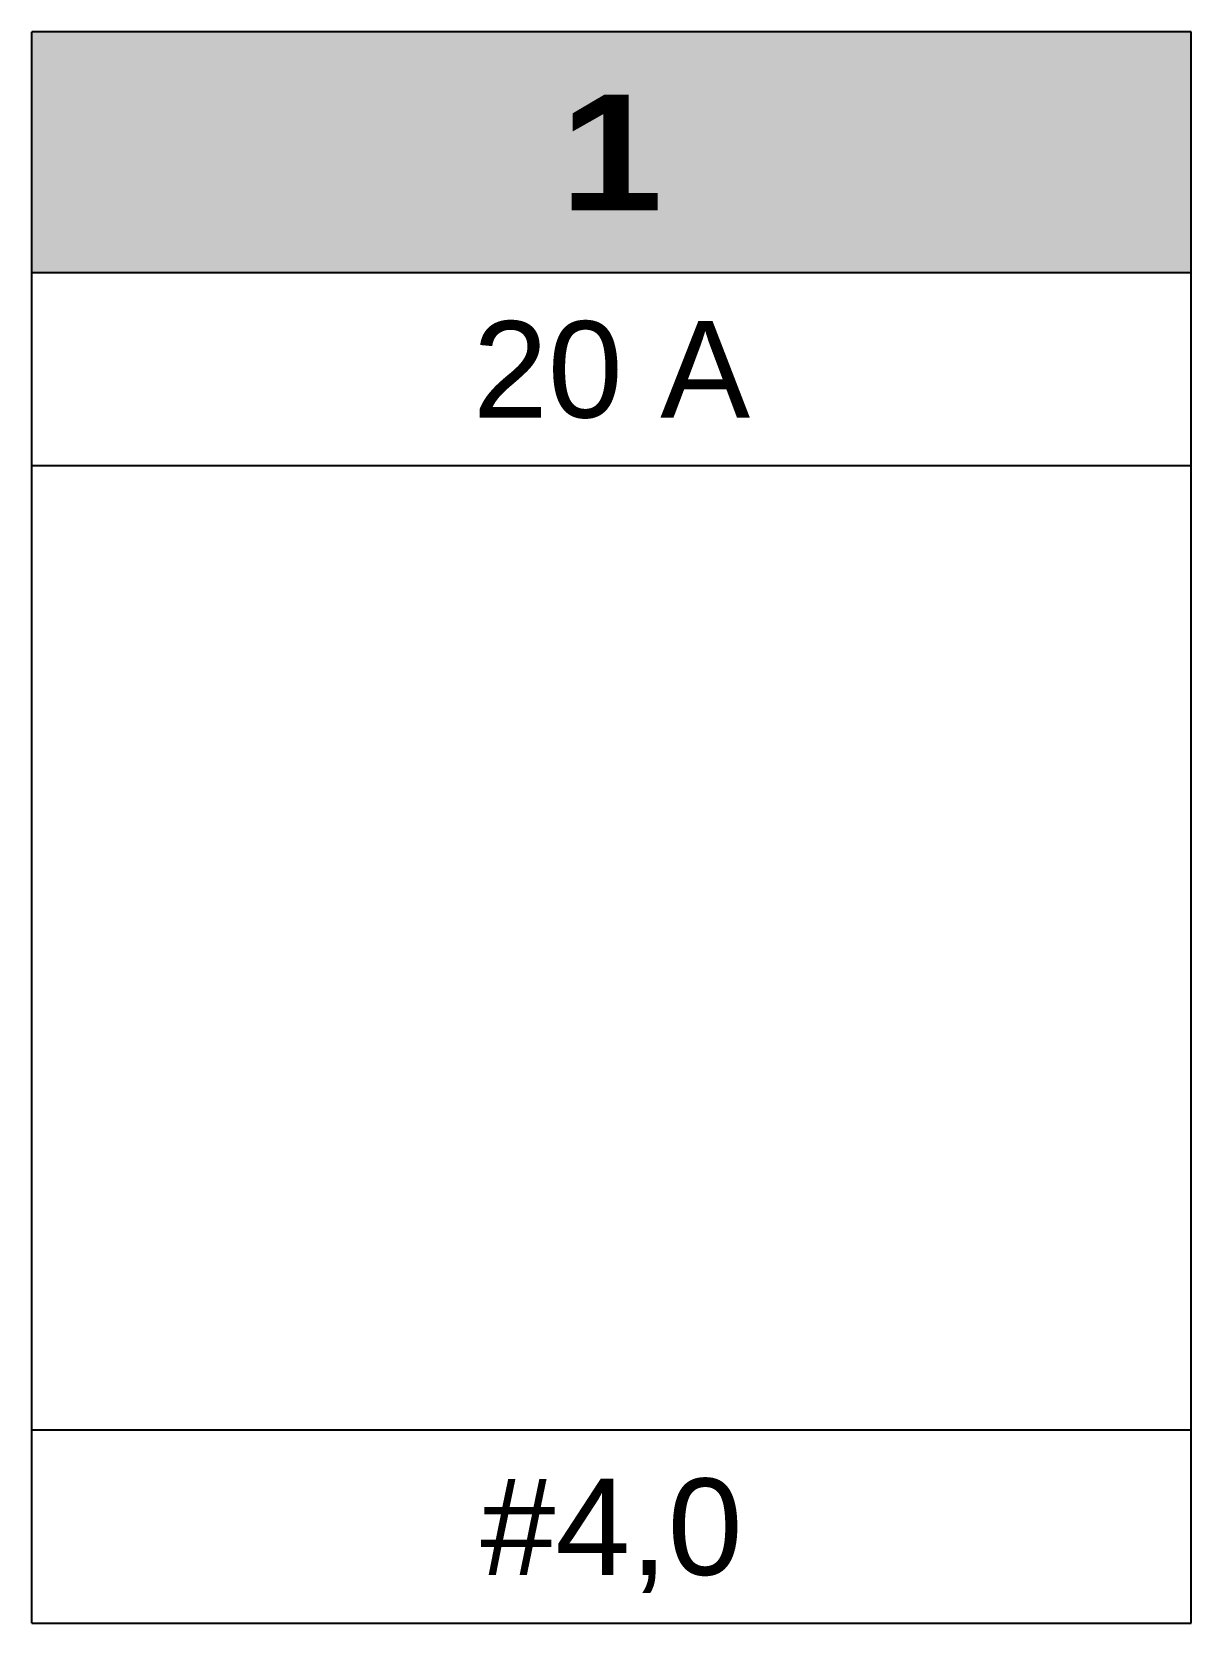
# Model space of a CAD drawing. Header units: millimetres. Extents: x 0 to 120, y 0 to 165.
import ezdxf
from ezdxf.enums import TextEntityAlignment as Align

# ---------------------------------------------------------------- set-up
doc = ezdxf.new("R2010")
doc.units = ezdxf.units.MM
doc.layers.add('Disjuntor', color=7, linetype='Continuous')
doc.layers.add('MONTAGEM', color=7, linetype='Continuous')
doc.styles.get("Standard").update_dxf_attribs({"font": 'arial.ttf'})
doc.styles.add('VO-Arial 10', font='arial.ttf', dxfattribs={"height": 10})
doc.styles.add('VO-ArialB 12 Block', font='ariblk.ttf', dxfattribs={"height": 12})

# ---------------------------------------------------------------- blocks, each defined once
blk = doc.blocks.new('*U4')
h = blk.add_hatch(color=0)
h.dxf.hatch_style = 1
h.paths.add_polyline_path([(0, 165), (0, 140), (120.18, 140), (120.18, 165)])
at = {"layer": 'Disjuntor', "linetype": 'Continuous'}
for p, q in [((120.18, 165), (0, 165)), ((120.18, 0), (120.18, 165)), ((0, 0), (0, 165)), ((0, 0), (0, 165)), ((120.18, 140), (0, 140))]:
    blk.add_line(p, q, dxfattribs=at)
at = {"layer": 'Disjuntor'}
for p, q in [((120.18, 120), (0, 120)), ((120.18, 20), (0, 20))]:
    blk.add_line(p, q, dxfattribs=at)
blk.add_lwpolyline([(0, 0), (120.18, 0)], dxfattribs=at)
for tag, height, style, p in [('00', 12, 'VO-ArialB 12 Block', (60.09, 152.5)), ('00A', 10, 'VO-Arial 10', (60.09, 130)), ('#0,0', 10, 'VO-Arial 10', (60.09, 10))]:
    blk.add_attdef(tag, text='', height=height, dxfattribs=dict(style=style)).set_placement(p, align=Align.MIDDLE_CENTER)
at = {"lineweight": 30, "flags": 1}
blk.add_attdef('DESCRIÇÃO', text='', height=10, rotation=90, dxfattribs=at).set_placement((60.09, 70), align=Align.MIDDLE_CENTER)

msp = doc.modelspace()

# ---------------------------------------------------------------- block references
at = {"layer": 'MONTAGEM', "color": 32, "linetype": 'ByBlock', "true_color": 0xcd6928}
msp.add_blockref('*U4', (0, 0), dxfattribs=at).add_auto_attribs({'00': '1', '00A': '20 A', '#0,0': '#4,0'})

doc.saveas('drawing.dxf')
